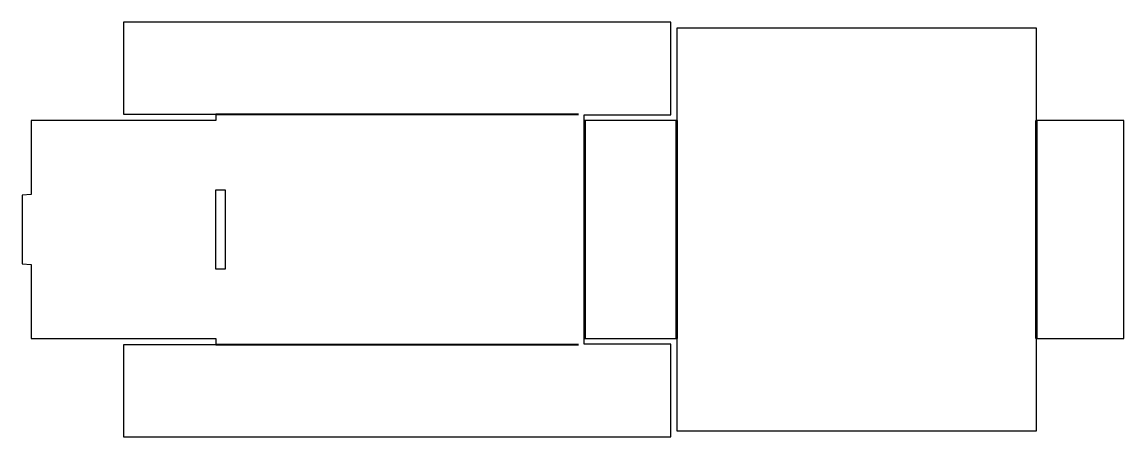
# Model space of a CAD drawing. Header units: millimetres. Extents: x -122 to 117, y -21 to 69.
import ezdxf

# ---------------------------------------------------------------- set-up
doc = ezdxf.new("R2010")
doc.units = ezdxf.units.MM

msp = doc.modelspace()

# ---------------------------------------------------------------- linework, layer by layer
at = {"layer": 'BEND'}
for p, q in [((-1.28, 48.56), (-79.87, 48.56)), ((0.1, 0), (0.1, 47.17)), ((20.05, 0), (20.05, 47.17)), ((97.99, 0), (97.99, 47.17)), ((-79.87, -1.39), (-1.28, -1.39))]:
    msp.add_line(p, q, dxfattribs=at)
at = {"layer": 'BEND_EXTENT'}
for p, q in [((-79.87, 48.66), (-1.28, 48.66)), ((-1.28, 48.46), (-79.87, 48.46)), ((0, 0), (0, 47.17)), ((0.2, 47.17), (0.2, 0)), ((19.94, 0), (19.94, 47.17)), ((20.15, 47.17), (20.15, 0)), ((97.89, 0), (97.89, 47.17)), ((98.09, 47.17), (98.09, 0)), ((-79.87, -1.28), (-1.28, -1.28)), ((-1.28, -1.49), (-79.87, -1.49))]:
    msp.add_line(p, q, dxfattribs=at)
at = {"layer": 'INTERIOR_PROFILES'}
msp.add_lwpolyline([(-79.87, 32.17), (-77.87, 32.17), (-77.87, 15), (-79.87, 15)], close=True, dxfattribs=at)
at = {"layer": 'OUTER_PROFILES'}
msp.add_lwpolyline([(18.72, 68.53), (-99.87, 68.53), (-99.87, 48.56), (-79.87, 48.56), (-79.87, 47.17), (-119.87, 47.17), (-119.87, 31.17), (-121.87, 31), (-121.87, 16.17), (-119.87, 16), (-119.87, 0), (-79.87, 0), (-79.87, -1.39), (-99.87, -1.39), (-99.87, -21.36), (18.72, -21.36), (18.72, -1.28), (0, -1.28), (0, 0), (20.05, 0), (20.05, -20), (97.99, -20), (97.99, 0), (116.96, 0), (116.96, 47.17), (97.99, 47.17), (97.99, 67.17), (20.05, 67.17), (20.05, 47.17), (0, 47.17), (0, 48.46), (18.72, 48.46)], close=True, dxfattribs=at)

doc.saveas('drawing.dxf')
